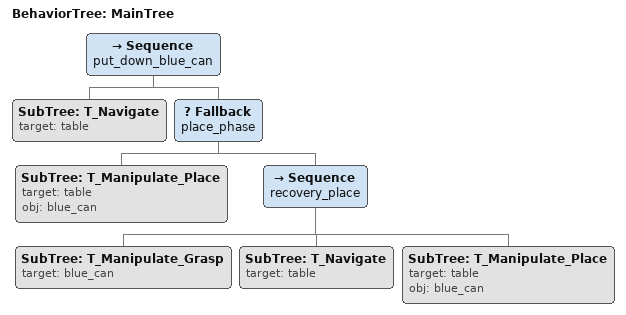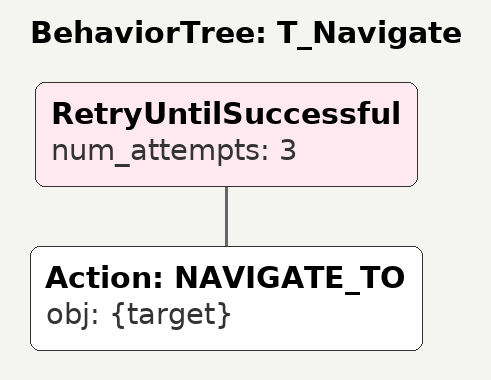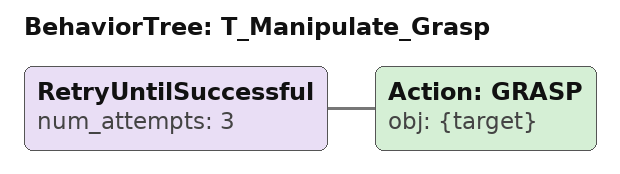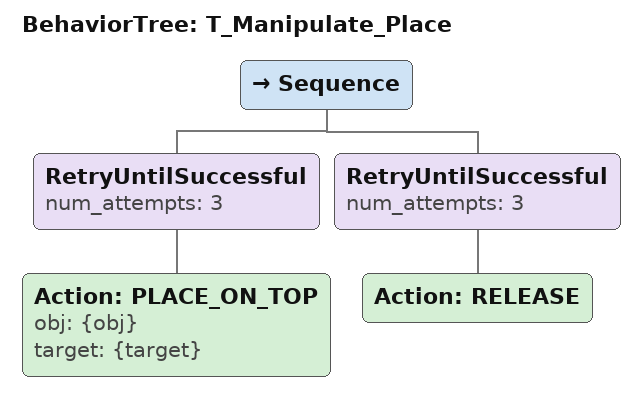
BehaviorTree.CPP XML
<root main_tree_to_execute="MainTree">
  <!-- MainTree refactored to use modular SubTrees -->
  <BehaviorTree ID="MainTree">
    <Sequence name="put_down_blue_can">
      <!-- Approach: Move to placement location on table -->
      <SubTree ID="T_Navigate" target="table"/>

      <!-- Place blue_can on table with fallback for recovery -->
      <Fallback name="place_phase">
        <!-- Pass both target (table) and object (blue_can) to Place subtree -->
        <SubTree ID="T_Manipulate_Place" target="table" obj="blue_can"/>
        <Sequence name="recovery_place">
          <SubTree ID="T_Manipulate_Grasp" target="blue_can"/>
          <SubTree ID="T_Navigate" target="table"/>
          <SubTree ID="T_Manipulate_Place" target="table" obj="blue_can"/>
        </Sequence>
      </Fallback>
    </Sequence>
  </BehaviorTree>

  <!-- SubTree: Navigate to target -->
  <BehaviorTree ID="T_Navigate">
    <RetryUntilSuccessful num_attempts="3">
      <Action ID="NAVIGATE_TO" obj="{target}"/>
    </RetryUntilSuccessful>
  </BehaviorTree>

  <!-- SubTree: Grasp target (with retries) -->
  <BehaviorTree ID="T_Manipulate_Grasp">
    <RetryUntilSuccessful num_attempts="3">
      <Action ID="GRASP" obj="{target}"/>
    </RetryUntilSuccessful>
  </BehaviorTree>

  <!-- SubTree: Place object on top of target and release (with retries) -->
  <BehaviorTree ID="T_Manipulate_Place">
    <Sequence>
      <RetryUntilSuccessful num_attempts="3">
        <Action ID="PLACE_ON_TOP" obj="{obj}" target="{target}"/>
      </RetryUntilSuccessful>
      <RetryUntilSuccessful num_attempts="3">
        <Action ID="RELEASE"/>
      </RetryUntilSuccessful>
    </Sequence>
  </BehaviorTree>
</root>
